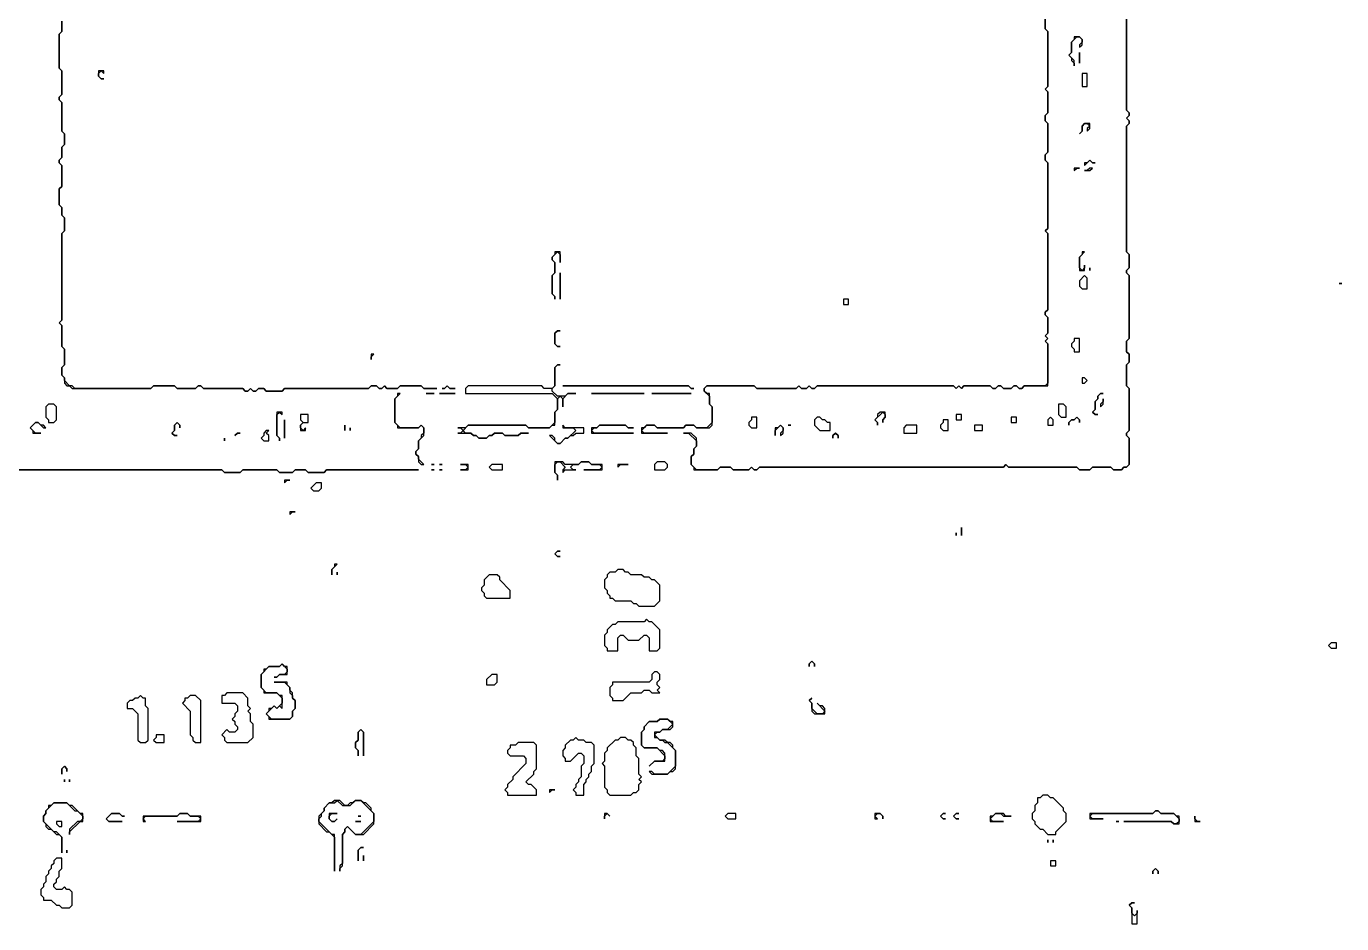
# Model space of a CAD drawing. Header units: metres. Extents: x 0 to 3575, y 1 to 2763.
# Drawn here: x 1776 to 2278, y 944 to 1286 of the extents above; entities that cross this region are included whole.
import ezdxf

# ---------------------------------------------------------------- set-up
doc = ezdxf.new("R2010")
doc.units = ezdxf.units.M

msp = doc.modelspace()

# ---------------------------------------------------------------- linework, layer by layer
for points in [[(2196, 1296), (2196, 1254), (2197, 1253), (2197, 1252), (2196, 1251), (2197, 1250), (2197, 1249), (2196, 1248), (2196, 1200), (2197, 1199), (2197, 1194), (2196, 1193), (2196, 1192), (2197, 1191), (2197, 1167), (2196, 1166), (2196, 1162), (2197, 1161), (2197, 1158), (2196, 1157), (2196, 1149), (2197, 1148), (2197, 1132), (2196, 1131), (2196, 1130), (2197, 1129), (2197, 1119), (2196, 1118), (2195, 1118), (2194, 1117), (2191, 1117), (2190, 1118), (2183, 1118), (2182, 1117), (2178, 1117), (2177, 1118), (2151, 1118), (2150, 1119), (2149, 1118), (2056, 1118), (2055, 1117), (2054, 1117), (2053, 1118), (2052, 1117), (2046, 1117), (2045, 1118), (2041, 1118), (2040, 1117), (2032, 1117), (2030, 1119), (2030, 1122), (2031, 1123), (2031, 1125), (2032, 1126), (2032, 1129), (2030, 1131), (2027, 1131), (2029, 1131), (2032, 1128), (2032, 1126), (2031, 1125), (2031, 1123), (2030, 1122), (2030, 1119), (2031, 1118), (2031, 1117), (2040, 1117), (2041, 1118), (2045, 1118), (2046, 1117), (2052, 1117), (2053, 1118), (2054, 1117), (2055, 1117), (2056, 1118), (2149, 1118), (2150, 1119), (2151, 1118), (2177, 1118), (2178, 1117), (2182, 1117), (2183, 1118), (2190, 1118), (2191, 1117), (2194, 1117), (2195, 1118), (2196, 1118), (2197, 1119), (2197, 1129), (2196, 1130), (2196, 1131), (2197, 1132), (2197, 1148), (2196, 1149), (2196, 1157), (2197, 1158), (2197, 1161), (2196, 1162), (2196, 1166), (2197, 1167), (2197, 1191), (2196, 1192), (2196, 1193), (2197, 1194), (2197, 1199), (2196, 1200), (2196, 1248), (2197, 1249), (2197, 1250), (2196, 1251), (2197, 1252), (2197, 1253), (2196, 1254), (2196, 1296)], [(2165, 1290), (2165, 1285), (2166, 1284), (2166, 1263), (2165, 1262), (2166, 1261), (2166, 1253), (2165, 1252), (2165, 1250), (2166, 1249), (2166, 1238), (2165, 1237), (2165, 1235), (2166, 1234), (2166, 1209), (2165, 1208), (2166, 1207), (2166, 1178), (2165, 1177), (2165, 1176), (2166, 1175), (2166, 1169), (2165, 1168), (2166, 1167), (2165, 1166), (2166, 1165), (2166, 1150), (2165, 1149), (2157, 1149), (2156, 1148), (2155, 1148), (2154, 1149), (2153, 1149), (2152, 1148), (2149, 1148), (2148, 1149), (2147, 1149), (2146, 1148), (2145, 1148), (2144, 1149), (2134, 1149), (2133, 1148), (2132, 1149), (2131, 1148), (2130, 1149), (2078, 1149), (2077, 1148), (2076, 1148), (2075, 1149), (2074, 1148), (2072, 1148), (2071, 1149), (2070, 1148), (2055, 1148), (2054, 1149), (2036, 1149), (2035, 1148), (2035, 1147), (2037, 1145), (2037, 1142), (2038, 1141), (2038, 1135), (2036, 1133), (2032, 1133), (2031, 1134), (2028, 1134), (2027, 1133), (2017, 1133), (2016, 1134), (2013, 1134), (2012, 1133), (2011, 1133), (2011, 1131), (2021, 1131), (2012, 1131), (2011, 1132), (2013, 1134), (2016, 1134), (2017, 1133), (2027, 1133), (2028, 1134), (2031, 1134), (2032, 1133), (2037, 1133), (2038, 1134), (2038, 1141), (2037, 1142), (2037, 1146), (2036, 1146), (2035, 1147), (2035, 1148), (2036, 1149), (2054, 1149), (2055, 1148), (2070, 1148), (2071, 1149), (2072, 1148), (2074, 1148), (2075, 1149), (2076, 1148), (2077, 1148), (2078, 1149), (2130, 1149), (2131, 1148), (2132, 1149), (2133, 1148), (2134, 1149), (2144, 1149), (2145, 1148), (2146, 1148), (2147, 1149), (2148, 1149), (2149, 1148), (2152, 1148), (2153, 1149), (2154, 1149), (2155, 1148), (2156, 1148), (2157, 1149), (2166, 1149), (2166, 1165), (2165, 1166), (2166, 1167), (2165, 1168), (2166, 1169), (2166, 1175), (2165, 1176), (2165, 1177), (2166, 1178), (2166, 1207), (2165, 1208), (2166, 1209), (2166, 1234), (2165, 1235), (2165, 1237), (2166, 1238), (2166, 1249), (2165, 1250), (2165, 1252), (2166, 1253), (2166, 1261), (2165, 1262), (2166, 1263), (2166, 1284), (2165, 1285), (2165, 1290)], [(1790, 1288), (1790, 1284), (1789, 1283), (1789, 1270), (1790, 1269), (1790, 1260), (1789, 1259), (1789, 1258), (1790, 1257), (1790, 1246), (1791, 1245), (1791, 1241), (1790, 1240), (1790, 1236), (1789, 1235), (1789, 1234), (1790, 1233), (1790, 1225), (1789, 1224), (1789, 1218), (1790, 1217), (1790, 1214), (1791, 1213), (1791, 1208), (1790, 1207), (1790, 1174), (1789, 1173), (1790, 1172), (1790, 1164), (1791, 1163), (1791, 1157), (1790, 1156), (1790, 1153), (1791, 1152), (1791, 1150), (1792, 1149), (1793, 1149), (1794, 1148), (1824, 1148), (1825, 1149), (1833, 1149), (1834, 1148), (1841, 1148), (1842, 1149), (1843, 1149), (1844, 1148), (1859, 1148), (1860, 1147), (1861, 1147), (1862, 1148), (1863, 1147), (1864, 1147), (1865, 1148), (1867, 1148), (1868, 1147), (1874, 1147), (1875, 1148), (1907, 1148), (1908, 1149), (1910, 1149), (1911, 1148), (1912, 1148), (1913, 1149), (1914, 1148), (1918, 1148), (1919, 1149), (1927, 1149), (1928, 1148), (1933, 1148), (1928, 1148), (1927, 1149), (1919, 1149), (1918, 1148), (1914, 1148), (1913, 1149), (1912, 1148), (1911, 1148), (1910, 1149), (1908, 1149), (1907, 1148), (1875, 1148), (1874, 1147), (1868, 1147), (1867, 1148), (1865, 1148), (1864, 1147), (1863, 1147), (1862, 1148), (1861, 1147), (1860, 1147), (1859, 1148), (1844, 1148), (1843, 1149), (1842, 1149), (1841, 1148), (1834, 1148), (1833, 1149), (1825, 1149), (1824, 1148), (1795, 1148), (1794, 1149), (1793, 1149), (1791, 1151), (1791, 1152), (1790, 1153), (1790, 1156), (1791, 1157), (1791, 1163), (1790, 1164), (1790, 1172), (1789, 1173), (1790, 1174), (1790, 1207), (1791, 1208), (1791, 1213), (1790, 1214), (1790, 1217), (1789, 1218), (1789, 1224), (1790, 1225), (1790, 1233), (1789, 1234), (1789, 1235), (1790, 1236), (1790, 1240), (1791, 1241), (1791, 1245), (1790, 1246), (1790, 1257), (1789, 1258), (1789, 1259), (1790, 1260), (1790, 1269), (1789, 1270), (1789, 1283), (1790, 1284), (1790, 1288)], [(1769, 1117), (1851, 1117), (1852, 1116), (1858, 1116), (1859, 1117), (1872, 1117), (1873, 1116), (1878, 1116), (1879, 1117), (1883, 1117), (1884, 1116), (1890, 1116), (1891, 1117), (1926, 1117), (1891, 1117), (1890, 1116), (1884, 1116), (1883, 1117), (1879, 1117), (1878, 1116), (1873, 1116), (1872, 1117), (1859, 1117), (1858, 1116), (1852, 1116), (1851, 1117), (1769, 1117)]]:
    msp.add_lwpolyline(points)
for points in [[(2176, 1282), (2176, 1281), (2175, 1280), (2175, 1276), (2174, 1275), (2175, 1274), (2175, 1273), (2176, 1272), (2176, 1271), (2176, 1273), (2174, 1275), (2175, 1276), (2175, 1280), (2177, 1282), (2178, 1282), (2179, 1281), (2179, 1280), (2178, 1279), (2178, 1278), (2179, 1279), (2179, 1281), (2178, 1282)], [(2178, 1276), (2178, 1272)], [(1804, 1269), (1804, 1267), (1805, 1266), (1806, 1266), (1805, 1266), (1804, 1267), (1804, 1268), (1805, 1269), (1806, 1268), (1806, 1269)], [(2179, 1268), (2179, 1263), (2181, 1263), (2181, 1268)], [(2180, 1249), (2179, 1248), (2179, 1246), (2178, 1245), (2179, 1246), (2179, 1248), (2180, 1249), (2181, 1249), (2182, 1248), (2181, 1247), (2181, 1246), (2182, 1247), (2182, 1249)], [(2178, 1243)], [(2180, 1243)], [(2182, 1235), (2181, 1234), (2180, 1234), (2180, 1233), (2182, 1235), (2183, 1234), (2184, 1234), (2183, 1234)], [(2176, 1232), (2176, 1231), (2177, 1232), (2178, 1232)], [(2182, 1232), (2181, 1231), (2180, 1231), (2182, 1231), (2183, 1232)], [(1978, 1200), (1978, 1199), (1977, 1198), (1977, 1197), (1978, 1196), (1978, 1192), (1977, 1191), (1977, 1184), (1978, 1183), (1978, 1182), (1978, 1183), (1977, 1184), (1977, 1191), (1978, 1192), (1978, 1196), (1977, 1197), (1977, 1198), (1979, 1200), (1980, 1199), (1980, 1196), (1980, 1200)], [(2179, 1200), (2179, 1199), (2178, 1198), (2178, 1193), (2180, 1193), (2180, 1195), (2180, 1194), (2179, 1193), (2178, 1194), (2178, 1198), (2180, 1200)], [(2182, 1194), (2182, 1193)], [(2184, 1194)], [(1980, 1192), (1980, 1182)], [(2180, 1191), (2178, 1189), (2178, 1187), (2179, 1186), (2181, 1186), (2181, 1190)], [(2276, 1186)], [(2277, 1188), (2278, 1188)], [(2278, 1186)], [(2088, 1182), (2088, 1180), (2090, 1180), (2090, 1182)], [(1979, 1170), (1978, 1169), (1978, 1165), (1979, 1164), (1980, 1164), (1979, 1164), (1978, 1165), (1978, 1169), (1979, 1170), (1980, 1170)], [(2176, 1167), (2176, 1166), (2175, 1165), (2175, 1164), (2176, 1163), (2176, 1162), (2178, 1162), (2178, 1167)], [(1908, 1161), (1908, 1159), (1908, 1160), (1909, 1161)], [(1979, 1157), (1978, 1156), (1978, 1149), (1977, 1148), (1974, 1148), (1973, 1149), (1945, 1149), (1944, 1148), (1944, 1146), (1977, 1146), (1979, 1144), (1979, 1140), (1978, 1139), (1978, 1135), (1976, 1133), (1968, 1133), (1967, 1134), (1945, 1134), (1944, 1133), (1941, 1133), (1942, 1133), (1943, 1132), (1942, 1131), (1941, 1131), (1946, 1131), (1947, 1130), (1948, 1130), (1949, 1129), (1952, 1129), (1953, 1130), (1954, 1130), (1955, 1131), (1958, 1131), (1959, 1130), (1964, 1130), (1965, 1131), (1968, 1131), (1965, 1131), (1964, 1130), (1959, 1130), (1958, 1131), (1955, 1131), (1954, 1130), (1953, 1130), (1952, 1129), (1949, 1129), (1948, 1130), (1947, 1130), (1946, 1131), (1944, 1131), (1943, 1132), (1945, 1134), (1967, 1134), (1968, 1133), (1976, 1133), (1977, 1134), (1978, 1134), (1978, 1139), (1979, 1140), (1979, 1144), (1980, 1145), (1981, 1144), (1981, 1141), (1981, 1144), (1983, 1146), (1986, 1146), (1983, 1146), (1982, 1145), (1979, 1145), (1977, 1147), (1977, 1148), (1978, 1149), (1978, 1156), (1979, 1157), (1980, 1157)], [(1937, 1149), (1936, 1148), (1935, 1148), (1936, 1148), (1937, 1149), (1938, 1148), (1940, 1148), (1938, 1148)], [(1981, 1149), (2029, 1149), (2030, 1148), (2031, 1148), (2030, 1148), (2029, 1149)], [(2179, 1152), (2179, 1150), (2180, 1150), (2181, 1151), (2180, 1152)], [(1918, 1146), (1918, 1145), (1917, 1144), (1917, 1135), (1918, 1134), (1918, 1133), (1926, 1133), (1927, 1134), (1928, 1133), (1928, 1131), (1927, 1130), (1927, 1129), (1926, 1128), (1926, 1125), (1925, 1124), (1925, 1123), (1926, 1122), (1926, 1120), (1927, 1119), (1928, 1119), (1926, 1121), (1926, 1122), (1925, 1123), (1925, 1124), (1926, 1125), (1926, 1128), (1928, 1130), (1928, 1133), (1927, 1134), (1926, 1133), (1919, 1133), (1917, 1135), (1917, 1144), (1919, 1146)], [(1929, 1146), (1932, 1146)], [(1934, 1146), (1940, 1146)], [(1992, 1146), (2012, 1146)], [(2015, 1146), (2030, 1146)], [(2186, 1146), (2185, 1145), (2185, 1144), (2184, 1143), (2184, 1140), (2183, 1139), (2184, 1138), (2185, 1138), (2184, 1138), (2183, 1139), (2184, 1140), (2184, 1143), (2185, 1144), (2185, 1145), (2186, 1146), (2187, 1146)], [(2187, 1144), (2187, 1143), (2186, 1142), (2186, 1141), (2187, 1142)], [(1785, 1142), (1784, 1141), (1784, 1137), (1785, 1136), (1785, 1135), (1787, 1135), (1788, 1136), (1788, 1141), (1787, 1142)], [(1872, 1139), (1872, 1130), (1873, 1129), (1873, 1128), (1873, 1129), (1872, 1130), (1872, 1138), (1873, 1139), (1874, 1138), (1874, 1139)], [(2102, 1139), (2101, 1138), (2101, 1137), (2100, 1136), (2101, 1135), (2101, 1134), (2101, 1135), (2100, 1136), (2103, 1139), (2104, 1138), (2104, 1137), (2103, 1136), (2103, 1135), (2103, 1136), (2104, 1137), (2104, 1139)], [(2170, 1142), (2170, 1138), (2171, 1137), (2173, 1137), (2173, 1141), (2172, 1142)], [(1780, 1135), (1778, 1133), (1779, 1132), (1779, 1131), (1782, 1131), (1780, 1131), (1778, 1133), (1780, 1135), (1781, 1135), (1783, 1133), (1784, 1133), (1783, 1134), (1782, 1134), (1781, 1135)], [(1834, 1135), (1833, 1134), (1833, 1132), (1832, 1131), (1833, 1130), (1834, 1130), (1833, 1130), (1832, 1131), (1833, 1132), (1833, 1134), (1834, 1135), (1835, 1134), (1835, 1133), (1835, 1134)], [(1875, 1136), (1875, 1129)], [(1881, 1138), (1881, 1136), (1882, 1135), (1881, 1134), (1881, 1132), (1883, 1132), (1883, 1133), (1882, 1132), (1881, 1133), (1881, 1134), (1882, 1135), (1884, 1135), (1884, 1138)], [(1898, 1134), (1898, 1132)], [(1900, 1135)], [(1981, 1134), (1981, 1133), (1985, 1133), (1986, 1132), (1983, 1129), (1982, 1129), (1980, 1127), (1979, 1127), (1978, 1128), (1978, 1129), (1977, 1130), (1976, 1130), (1979, 1127), (1980, 1127), (1982, 1129), (1983, 1129), (1984, 1130), (1985, 1130), (1986, 1131), (1989, 1131), (1989, 1133), (1982, 1133)], [(1980, 1138)], [(1995, 1134), (1994, 1133), (1992, 1133), (1992, 1131), (2008, 1131), (1993, 1131), (1992, 1132), (1993, 1133), (1994, 1133), (1995, 1134), (2005, 1134), (2006, 1133), (2008, 1133), (2006, 1133), (2005, 1134)], [(2053, 1137), (2053, 1136), (2052, 1135), (2052, 1134), (2053, 1133), (2055, 1133), (2055, 1137)], [(2064, 1134), (2063, 1133), (2062, 1133), (2062, 1130), (2062, 1132), (2064, 1134), (2065, 1133), (2065, 1132), (2064, 1131), (2064, 1130), (2065, 1131), (2065, 1133)], [(2067, 1134), (2068, 1134)], [(2078, 1137), (2077, 1136), (2077, 1134), (2079, 1132), (2083, 1132), (2083, 1135), (2082, 1135), (2081, 1136), (2080, 1136), (2079, 1137)], [(2112, 1134), (2111, 1133), (2111, 1131), (2116, 1131), (2116, 1134)], [(2126, 1136), (2126, 1135), (2125, 1134), (2125, 1133), (2126, 1132), (2128, 1132), (2128, 1136)], [(2131, 1138), (2131, 1136), (2133, 1136), (2133, 1138)], [(2138, 1134), (2138, 1132), (2141, 1132), (2141, 1134)], [(2152, 1137), (2152, 1135), (2154, 1135), (2154, 1137)], [(2167, 1137), (2166, 1136), (2166, 1134), (2168, 1134), (2168, 1136)], [(2177, 1137), (2176, 1136), (2175, 1136), (2174, 1135), (2174, 1134), (2174, 1135), (2175, 1136), (2176, 1136), (2177, 1137), (2178, 1136), (2178, 1135), (2178, 1136)], [(2176, 1134)], [(1852, 1129), (1852, 1128)], [(1854, 1129)], [(1857, 1131), (1856, 1130), (1857, 1131), (1858, 1131)], [(1858, 1129)], [(1868, 1132), (1867, 1131), (1867, 1130), (1866, 1129), (1867, 1128), (1869, 1128), (1869, 1130), (1868, 1131), (1869, 1132)], [(1900, 1133), (1900, 1132)], [(1939, 1133)], [(2085, 1131), (2084, 1130), (2084, 1129), (2084, 1130), (2085, 1131), (2086, 1130), (2086, 1129), (2086, 1130)], [(1931, 1119), (1932, 1119)], [(1934, 1119), (1935, 1119)], [(1940, 1119)], [(1942, 1119), (1944, 1119), (1945, 1118), (1944, 1117), (1942, 1117), (1945, 1117), (1945, 1119)], [(1954, 1119), (1953, 1118), (1954, 1117), (1958, 1117), (1958, 1119)], [(1978, 1120), (1978, 1116), (1979, 1115), (1979, 1113), (1979, 1115), (1978, 1116), (1978, 1119), (1979, 1120), (1980, 1120), (1982, 1118), (1981, 1117), (1981, 1116), (1982, 1117), (1986, 1117), (1985, 1117), (1984, 1118), (1985, 1119), (1987, 1119), (1988, 1120), (1991, 1120), (1992, 1119), (1995, 1119), (1996, 1118), (1995, 1117), (1989, 1117), (1996, 1117), (1996, 1119), (1992, 1119), (1991, 1120), (1988, 1120), (1987, 1119), (1982, 1119), (1981, 1120)], [(2002, 1119), (2002, 1118), (2003, 1119), (2006, 1119)], [(2017, 1120), (2016, 1119), (2016, 1117), (2020, 1117), (2021, 1118), (2021, 1119), (2020, 1120)], [(1931, 1117), (1932, 1117)], [(1934, 1117), (1935, 1117)], [(1940, 1117)], [(1875, 1113), (1875, 1112), (1876, 1113), (1877, 1113)], [(1887, 1112), (1885, 1110), (1886, 1109), (1888, 1109), (1889, 1110), (1889, 1112)], [(1877, 1101), (1877, 1100), (1878, 1101), (1879, 1101)], [(1879, 1099)], [(2131, 1095)], [(2133, 1095), (2133, 1092)], [(2131, 1093), (2131, 1092)], [(1979, 1086), (1978, 1085), (1979, 1084), (1980, 1084), (1979, 1084), (1978, 1085), (1979, 1086), (1980, 1086)], [(1894, 1081), (1894, 1080), (1893, 1079), (1893, 1077), (1893, 1079), (1895, 1081)], [(2002, 1079), (2001, 1078), (1999, 1078), (1998, 1077), (1998, 1076), (1997, 1075), (1997, 1072), (1998, 1071), (1998, 1070), (1999, 1069), (1999, 1068), (2000, 1068), (2001, 1067), (2007, 1067), (2008, 1066), (2009, 1066), (2010, 1065), (2016, 1065), (2018, 1067), (2018, 1073), (2016, 1075), (2015, 1075), (2014, 1076), (2012, 1076), (2011, 1077), (2007, 1077), (2006, 1078), (2005, 1078), (2004, 1079)], [(1895, 1078), (1895, 1077)], [(1953, 1077), (1951, 1075), (1951, 1073), (1950, 1072), (1950, 1071), (1951, 1070), (1951, 1069), (1952, 1068), (1961, 1068), (1961, 1071), (1957, 1075), (1957, 1076), (1956, 1077)], [(2013, 1060), (2012, 1059), (2002, 1059), (2001, 1058), (2000, 1058), (1998, 1056), (1998, 1055), (1997, 1054), (1997, 1050), (1998, 1049), (1998, 1048), (2002, 1048), (2002, 1053), (2003, 1054), (2004, 1054), (2006, 1052), (2010, 1052), (2012, 1054), (2013, 1054), (2014, 1053), (2014, 1048), (2017, 1048), (2018, 1049), (2018, 1056), (2015, 1059), (2014, 1059)], [(2274, 1051), (2273, 1050), (2274, 1049), (2276, 1049), (2276, 1051)], [(2076, 1044), (2075, 1043), (2075, 1042), (2075, 1043), (2076, 1044), (2077, 1043), (2077, 1042), (2077, 1043)], [(1874, 1043), (1873, 1042), (1869, 1042), (1868, 1041), (1867, 1041), (1867, 1040), (1866, 1039), (1866, 1034), (1867, 1033), (1867, 1032), (1872, 1032), (1874, 1030), (1874, 1028), (1872, 1026), (1871, 1027), (1870, 1026), (1869, 1026), (1869, 1025), (1868, 1024), (1869, 1023), (1869, 1022), (1877, 1022), (1878, 1023), (1878, 1025), (1879, 1026), (1879, 1029), (1878, 1030), (1878, 1032), (1877, 1033), (1877, 1034), (1876, 1035), (1876, 1036), (1871, 1036), (1875, 1036), (1877, 1034), (1877, 1032), (1878, 1031), (1878, 1030), (1879, 1029), (1879, 1026), (1878, 1025), (1878, 1023), (1877, 1022), (1870, 1022), (1868, 1024), (1871, 1027), (1872, 1026), (1873, 1027), (1874, 1026), (1874, 1031), (1873, 1031), (1872, 1032), (1868, 1032), (1866, 1034), (1866, 1039), (1869, 1042), (1873, 1042), (1874, 1043), (1876, 1041), (1876, 1040), (1875, 1039), (1873, 1039), (1872, 1038), (1871, 1038), (1872, 1038), (1873, 1039), (1876, 1039), (1876, 1042), (1875, 1042)], [(1954, 1039), (1952, 1037), (1952, 1035), (1955, 1035), (1956, 1036), (1956, 1039)], [(2016, 1040), (2015, 1039), (2015, 1037), (2014, 1036), (2000, 1036), (2000, 1035), (1999, 1034), (1999, 1031), (2000, 1030), (2000, 1029), (2004, 1029), (2007, 1032), (2011, 1032), (2012, 1033), (2014, 1033), (2015, 1032), (2018, 1032), (2017, 1033), (2018, 1034), (2017, 1035), (2017, 1036), (2018, 1037), (2018, 1039), (2017, 1040)], [(1820, 1031), (1819, 1030), (1818, 1030), (1817, 1029), (1816, 1029), (1815, 1028), (1815, 1026), (1817, 1026), (1819, 1024), (1819, 1014), (1820, 1013), (1822, 1013), (1823, 1014), (1823, 1026), (1822, 1027), (1822, 1030), (1821, 1030)], [(1839, 1031), (1838, 1030), (1837, 1030), (1837, 1029), (1836, 1028), (1839, 1025), (1839, 1016), (1840, 1015), (1840, 1014), (1841, 1013), (1843, 1013), (1843, 1029), (1841, 1031)], [(1853, 1032), (1852, 1031), (1851, 1031), (1851, 1028), (1856, 1028), (1857, 1027), (1857, 1025), (1856, 1024), (1856, 1023), (1855, 1022), (1856, 1021), (1856, 1020), (1857, 1019), (1857, 1018), (1856, 1017), (1854, 1017), (1853, 1018), (1851, 1016), (1852, 1015), (1852, 1014), (1853, 1013), (1861, 1013), (1863, 1015), (1863, 1020), (1862, 1021), (1862, 1024), (1861, 1025), (1862, 1026), (1861, 1027), (1861, 1030), (1859, 1032)], [(2076, 1030), (2075, 1029), (2076, 1028), (2076, 1025), (2077, 1024), (2081, 1024), (2081, 1026), (2080, 1027), (2079, 1027), (2078, 1028), (2081, 1025), (2080, 1024), (2078, 1024), (2076, 1026), (2076, 1028), (2075, 1029)], [(2018, 1022), (2017, 1021), (2014, 1021), (2012, 1019), (2012, 1018), (2011, 1017), (2011, 1012), (2012, 1011), (2017, 1011), (2020, 1008), (2020, 1007), (2019, 1006), (2016, 1006), (2014, 1004), (2016, 1006), (2020, 1006), (2020, 1009), (2019, 1010), (2018, 1010), (2017, 1011), (2012, 1011), (2011, 1012), (2011, 1017), (2012, 1018), (2012, 1019), (2014, 1021), (2017, 1021), (2018, 1022), (2021, 1022), (2023, 1020), (2021, 1018), (2019, 1018), (2018, 1017), (2016, 1017), (2016, 1015), (2017, 1015), (2018, 1014), (2019, 1014), (2020, 1013), (2021, 1013), (2024, 1010), (2024, 1004), (2021, 1001), (2016, 1001), (2015, 1002), (2014, 1002), (2015, 1001), (2021, 1001), (2022, 1002), (2023, 1002), (2024, 1003), (2024, 1010), (2023, 1011), (2023, 1012), (2022, 1013), (2021, 1013), (2020, 1014), (2018, 1014), (2016, 1016), (2017, 1017), (2018, 1017), (2019, 1018), (2022, 1018), (2023, 1019), (2023, 1021), (2022, 1021), (2021, 1022)], [(1826, 1016), (1826, 1015), (1825, 1014), (1826, 1013), (1829, 1013), (1829, 1016)], [(1904, 1018), (1903, 1017), (1903, 1014), (1902, 1013), (1902, 1011), (1903, 1010), (1903, 1008), (1903, 1010), (1902, 1011), (1902, 1013), (1903, 1014), (1903, 1017), (1904, 1018), (1905, 1017), (1905, 1008), (1905, 1017)], [(1986, 1015), (1985, 1014), (1984, 1014), (1982, 1012), (1982, 1011), (1981, 1010), (1981, 1008), (1982, 1007), (1982, 1006), (1984, 1006), (1987, 1009), (1988, 1009), (1989, 1008), (1989, 1005), (1988, 1004), (1988, 1000), (1987, 999), (1987, 998), (1986, 997), (1986, 996), (1985, 995), (1986, 994), (1986, 993), (1989, 993), (1989, 997), (1990, 998), (1990, 999), (1991, 1000), (1991, 1001), (1992, 1002), (1992, 1004), (1993, 1005), (1993, 1012), (1992, 1013), (1990, 1013), (1989, 1014), (1987, 1014)], [(2003, 1015), (2002, 1014), (2001, 1014), (1998, 1011), (1998, 1010), (1997, 1009), (1997, 1006), (1996, 1005), (1997, 1004), (1997, 996), (1998, 995), (1998, 994), (1999, 993), (2007, 993), (2008, 994), (2009, 994), (2010, 995), (2010, 997), (2011, 998), (2010, 999), (2011, 1000), (2010, 1001), (2010, 1007), (2009, 1008), (2009, 1011), (2008, 1012), (2008, 1013), (2007, 1014), (2006, 1014), (2005, 1015)], [(1964, 1013), (1963, 1012), (1961, 1012), (1961, 1011), (1960, 1010), (1960, 1009), (1961, 1008), (1966, 1008), (1967, 1007), (1967, 1005), (1962, 1000), (1962, 999), (1960, 997), (1960, 996), (1959, 995), (1960, 994), (1960, 993), (1971, 993), (1971, 995), (1969, 997), (1968, 997), (1967, 998), (1970, 1001), (1970, 1002), (1971, 1003), (1971, 1012), (1970, 1013)], [(1791, 1004), (1790, 1003), (1790, 1001), (1790, 1003), (1791, 1004), (1792, 1003), (1792, 1002), (1792, 1003)], [(1791, 999), (1791, 998)], [(1793, 999), (1793, 998)], [(1976, 995), (1976, 994), (1977, 995), (1978, 995)], [(1978, 993)], [(2164, 993), (2163, 992), (2162, 992), (2162, 990), (2161, 989), (2161, 987), (2160, 986), (2160, 984), (2161, 983), (2161, 982), (2163, 980), (2164, 980), (2166, 978), (2169, 978), (2169, 979), (2173, 983), (2173, 986), (2172, 987), (2172, 988), (2168, 992), (2167, 992), (2166, 993)], [(1787, 990), (1786, 989), (1785, 989), (1785, 988), (1784, 987), (1784, 986), (1783, 985), (1783, 983), (1784, 982), (1784, 981), (1785, 980), (1786, 980), (1788, 978), (1789, 978), (1790, 977), (1790, 971), (1790, 977), (1788, 979), (1787, 979), (1783, 983), (1783, 985), (1784, 986), (1784, 987), (1787, 990), (1792, 990), (1795, 987), (1796, 987), (1798, 985), (1798, 984), (1797, 983), (1796, 983), (1793, 980), (1793, 978), (1793, 979), (1797, 983), (1798, 983), (1798, 986), (1797, 986), (1794, 989), (1793, 989), (1792, 990)], [(1894, 991), (1893, 990), (1892, 990), (1890, 988), (1890, 987), (1888, 985), (1888, 982), (1891, 979), (1892, 979), (1894, 977), (1894, 964), (1894, 978), (1893, 978), (1888, 983), (1888, 984), (1889, 985), (1889, 986), (1890, 987), (1890, 988), (1892, 990), (1894, 990), (1895, 991), (1897, 989), (1900, 989), (1902, 991), (1904, 991), (1909, 986), (1909, 983), (1904, 978), (1902, 978), (1899, 981), (1898, 980), (1898, 979), (1897, 978), (1897, 967), (1896, 966), (1896, 964), (1896, 965), (1897, 966), (1897, 978), (1898, 979), (1898, 980), (1899, 981), (1902, 978), (1905, 978), (1909, 982), (1909, 986), (1908, 987), (1908, 988), (1906, 990), (1905, 990), (1904, 991), (1902, 991), (1901, 990), (1900, 990), (1899, 989), (1898, 989), (1896, 991)], [(1788, 983), (1788, 982), (1789, 981), (1790, 981), (1790, 983)], [(1809, 986), (1807, 984), (1808, 983), (1813, 983), (1808, 983), (1807, 984), (1809, 986), (1812, 986), (1813, 985), (1814, 985), (1813, 985), (1812, 986)], [(1835, 986), (1834, 985), (1821, 985), (1821, 983), (1822, 983), (1821, 984), (1822, 985), (1834, 985), (1835, 986), (1838, 986), (1839, 985), (1842, 985), (1843, 984), (1842, 983), (1834, 983), (1843, 983), (1843, 985), (1839, 985), (1838, 986)], [(1892, 986), (1892, 984), (1893, 983), (1894, 983), (1895, 984), (1894, 983), (1893, 983), (1892, 984), (1892, 985), (1893, 986), (1895, 986)], [(1902, 983), (1904, 983)], [(1903, 985), (1904, 985)], [(1997, 986), (1997, 984), (1997, 985), (1998, 986), (1999, 985), (1998, 986)], [(2044, 986), (2043, 985), (2044, 984), (2047, 984), (2047, 986)], [(2100, 986), (2100, 984), (2101, 984), (2100, 985), (2101, 986), (2102, 986), (2103, 985), (2103, 984), (2103, 985), (2102, 986)], [(2126, 986), (2125, 985), (2126, 984), (2127, 984), (2126, 984), (2125, 985), (2126, 986), (2127, 986)], [(2131, 986), (2130, 985), (2131, 984), (2132, 984), (2131, 984), (2130, 985), (2131, 986), (2132, 986)], [(2146, 986), (2145, 985), (2144, 985), (2144, 983), (2149, 983), (2145, 983), (2144, 984), (2146, 986), (2148, 986), (2149, 985), (2152, 985), (2150, 985), (2149, 986)], [(2207, 987), (2206, 986), (2182, 986), (2182, 984), (2187, 984), (2183, 984), (2182, 985), (2183, 986), (2206, 986), (2207, 987), (2208, 987), (2209, 986), (2214, 986), (2216, 984), (2216, 983), (2215, 982), (2214, 982), (2213, 983), (2195, 983), (2213, 983), (2214, 982), (2216, 982), (2216, 985), (2215, 985), (2214, 986), (2209, 986), (2208, 987)], [(2192, 983), (2193, 983)], [(2222, 985), (2222, 983), (2224, 983), (2223, 983), (2222, 984)], [(2224, 985)], [(1904, 973), (1903, 972), (1903, 968), (1903, 972), (1904, 973), (1905, 973)], [(2166, 976), (2166, 975)], [(2168, 976), (2168, 975)], [(1788, 969), (1787, 968), (1787, 967), (1786, 966), (1786, 965), (1785, 964), (1785, 963), (1784, 962), (1784, 960), (1783, 959), (1783, 958), (1782, 957), (1782, 955), (1783, 954), (1783, 953), (1786, 953), (1788, 951), (1789, 951), (1790, 950), (1793, 950), (1794, 951), (1794, 956), (1793, 957), (1792, 957), (1791, 958), (1790, 957), (1788, 957), (1787, 958), (1787, 959), (1788, 960), (1788, 961), (1789, 962), (1789, 964), (1790, 965), (1790, 969)], [(1792, 972), (1792, 971)], [(1905, 970), (1905, 968)], [(2167, 968), (2167, 966), (2169, 966), (2169, 968)], [(2207, 965), (2206, 964), (2206, 963), (2206, 964), (2207, 965), (2208, 964), (2208, 963), (2208, 964)], [(2198, 952), (2197, 951), (2198, 950), (2198, 944), (2200, 944), (2200, 949), (2200, 948), (2199, 947), (2198, 948), (2198, 950), (2197, 951), (2198, 952), (2199, 952)]]:
    msp.add_lwpolyline(points, close=True)

doc.saveas('drawing.dxf')
